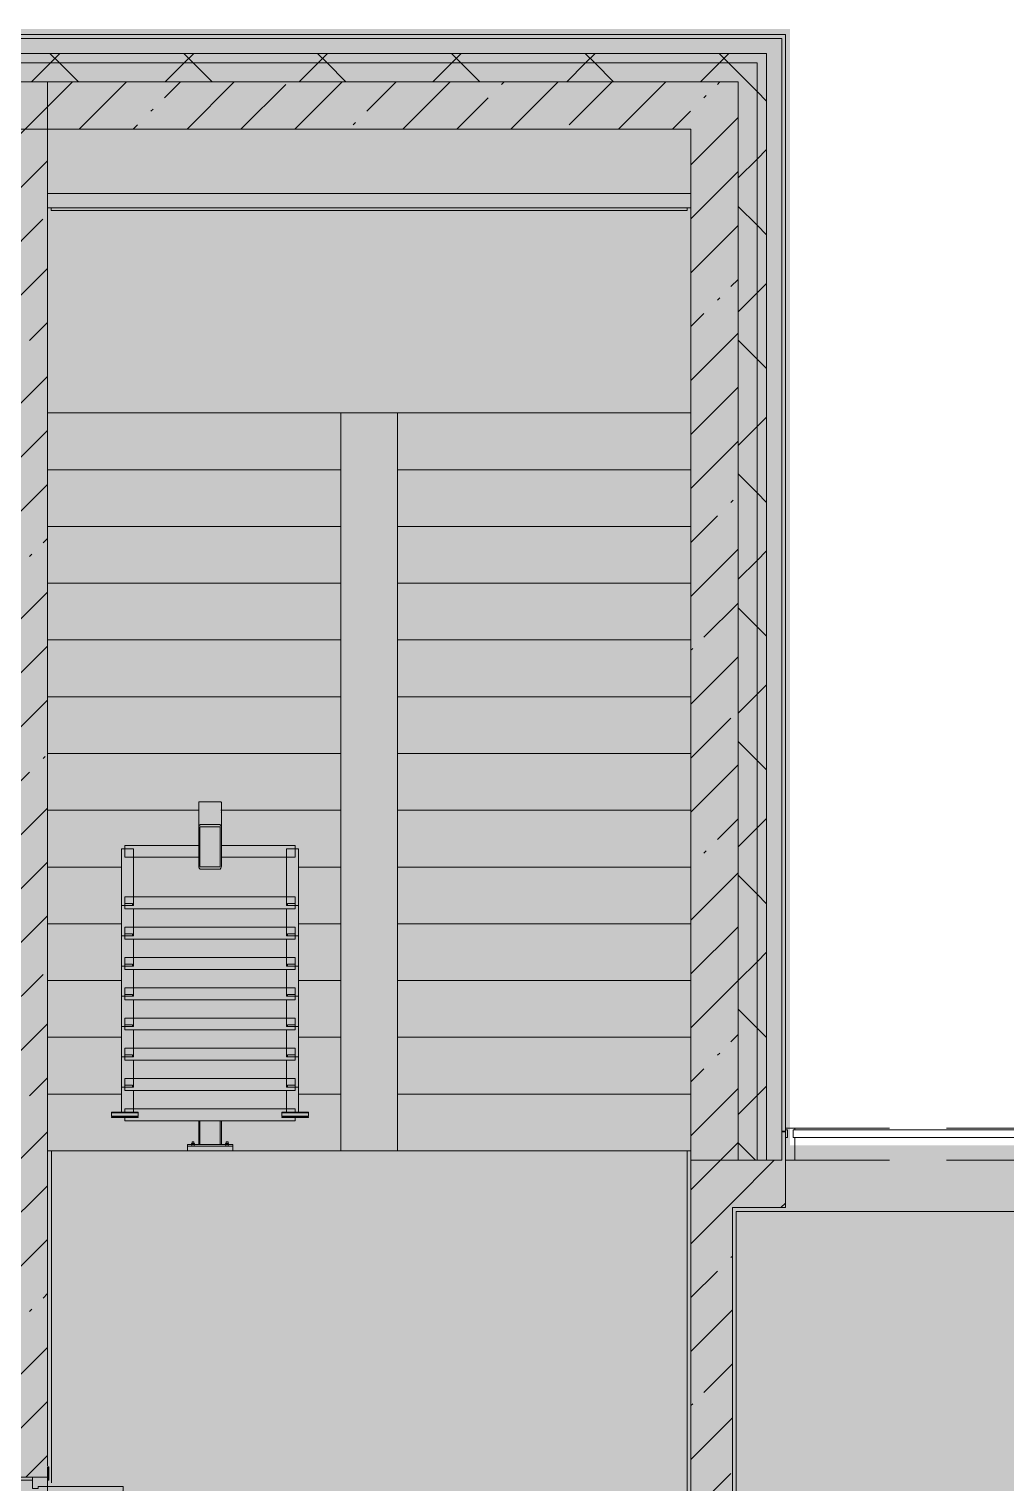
# Model space of a CAD drawing. Header units: millimetres. Extents: x -8624 to 200664, y -8553 to 29000.
# Drawn here: x 89313 to 94475, y 19695 to 27379 of the extents above; entities that cross this region are included whole.
import ezdxf

# ---------------------------------------------------------------- set-up
doc = ezdxf.new("R2010")
doc.units = ezdxf.units.MM
doc.linetypes.add('200_ШТРИХ__ш1_п0_6_', pattern=[800, 500, -300])
doc.layers.add('A-DETL-GENF-1', color=7, linetype='Continuous', lineweight=9, true_color=0xc0c0c0, transparency=0.4)
for name, color, linetype, lineweight in [('A-DETL-MBND-1', 7, '200_ШТРИХ__ш1_п0_6_', 9), ('A-GLAZ', 7, 'Continuous', 5), ('A-GLAZ-CWMG', 7, 'Continuous', 5), ('A-WALL', 7, 'Continuous', 5), ('I-WALL', 7, 'Continuous', 5)]:
    doc.layers.add(name, color=color, linetype=linetype, lineweight=lineweight)
for name, color, linetype, lineweight, true_color in [('A-DOOR-1', 7, 'Continuous', 5, 0xb7b7b7), ('A-DOOR-2', 7, 'Continuous', 5, 0xe2e2e2), ('A-DOOR-FRAM-1', 7, 'Continuous', 5, 0xe2e2e2), ('A-DOOR-FRAM-2', 7, 'Continuous', 5, 0xb7b7b7), ('A-FLOR-1', 7, 'Continuous', 5, 0xb7b7b7), ('A-GENM-1', 7, 'Continuous', 5, 0x737373), ('A-GLAZ-CWMG-1', 7, 'Continuous', 5, 0x737373), ('A-WALL-2', 7, 'Continuous', 5, 0x737373), ('A-WALL-3', 7, 'Continuous', 9, 0x737373), ('I-WALL-2', 7, 'Continuous', 5, 0x737373), ('S-STRS-1', 7, 'Continuous', 5, 0x737373)]:
    doc.layers.add(name, color=color, linetype=linetype, lineweight=lineweight, true_color=true_color)
pattern_1 = [(45, (0, 0), (-353.5534, 353.5534), []), (135, (0, 0), (-353.5534, -353.5534), [])]
pattern_2 = [(45, (0, 0), (-285.1231, 285.1231), []), (45, (285.12, 0), (-285.1231, 285.1231), [504.031, -100.806, 16.764, -84.042])]

# ---------------------------------------------------------------- blocks, each defined once
blk = doc.blocks.new('110_Дверь_СКБ_2Ст - Д-1_л_Лестничная клетка EIS60 2-32359692-3_1_3_птичка копия 1')
at = {"layer": 'A-DOOR-2'}
for points in [[(662.5, 1025), (612.5, 1025), (612.5, 125), (662.5, 125)], [(-587.5, 525), (-637.5, 525), (-637.5, 125), (-587.5, 125), (-587.5, 505.5)], [(712.5, -125), (712.5, 45), (697.5, 45), (697.5, -125)]]:
    blk.add_hatch(color=256, dxfattribs=at).paths.add_polyline_path(points)
h = blk.add_hatch(color=256, dxfattribs=at)
h.paths.add_polyline_path([(712.5, 125), (662.5, 125), (662.5, 75), (652.5, 75), (652.5, 45), (712.5, 45)])
h.paths.add_polyline_path([(-627.5, 45), (-627.5, 75), (-637.5, 75), (-637.5, 125), (-687.5, 125), (-687.5, 45)])
at = {"layer": 'A-DOOR-FRAM-1'}
for points in [[(-672.5, 125), (-672.5, 133), (-742.5, 133), (-742.5, 125)], [(767.5, 125), (767.5, 133), (697.5, 133), (697.5, 125)], [(-672.5, -125), (-672.5, 45), (-687.5, 45), (-687.5, -125)], [(-672.5, -133), (-672.5, -125), (-742.5, -125), (-742.5, -133)], [(767.5, -133), (767.5, -125), (697.5, -125), (697.5, -133)]]:
    blk.add_hatch(color=256, dxfattribs=at).paths.add_polyline_path(points)
at = {"layer": 'A-DOOR-1'}
for p, q in [((662.5, 1025), (612.5, 1025)), ((612.5, 1025), (612.5, 125)), ((662.5, 125), (662.5, 1025)), ((-637.5, 525), (-637.5, 125)), ((-587.5, 525), (-637.5, 525)), ((-587.5, 125), (-587.5, 525)), ((-637.5, 125), (-587.5, 125)), ((612.5, 125), (662.5, 125))]:
    blk.add_line(p, q, dxfattribs=at)
for centre, radius, start, end in [((662.5, 125), 900, 90, 180), ((-637.5, 125), 400, 360, 90)]:
    blk.add_arc(centre, radius, start, end, dxfattribs=at)
at = {"layer": 'A-DOOR-FRAM-2'}
for p, q in [((-672.5, 133), (-742.5, 133)), ((-742.5, 133), (-742.5, 125)), ((-742.5, 125), (-672.5, 125)), ((-637.5, 125), (-687.5, 125)), ((-687.5, 125), (-687.5, 45)), ((-672.5, 125), (-672.5, 133)), ((-637.5, 75), (-637.5, 125)), ((662.5, 125), (662.5, 75)), ((712.5, 125), (662.5, 125)), ((767.5, 133), (697.5, 133)), ((697.5, 133), (697.5, 125)), ((697.5, 125), (767.5, 125)), ((712.5, 45), (712.5, 125)), ((767.5, 125), (767.5, 133)), ((-687.5, 45), (-627.5, 45)), ((-672.5, 45), (-687.5, 45)), ((-687.5, 45), (-687.5, -125)), ((-672.5, -125), (-672.5, 45)), ((-627.5, 75), (-637.5, 75)), ((-627.5, 45), (-627.5, 75)), ((662.5, 75), (652.5, 75)), ((652.5, 75), (652.5, 45)), ((652.5, 45), (712.5, 45)), ((712.5, 45), (697.5, 45)), ((697.5, 45), (697.5, -125)), ((712.5, -125), (712.5, 45)), ((-672.5, -125), (-742.5, -125)), ((-742.5, -125), (-742.5, -133)), ((-742.5, -133), (-672.5, -133)), ((-687.5, -125), (-672.5, -125)), ((-672.5, -133), (-672.5, -125)), ((697.5, -125), (712.5, -125)), ((767.5, -125), (697.5, -125)), ((697.5, -125), (697.5, -133)), ((697.5, -133), (767.5, -133)), ((767.5, -133), (767.5, -125))]:
    blk.add_line(p, q, dxfattribs=at)
blk = doc.blocks.new('PNS_Панель прямоугольная - Нр_Стекло - 40мм-22855911-3_1_3_птичка копия 1')
at = {"layer": 'A-GLAZ'}
h = blk.add_hatch(dxfattribs=at)
h.set_pattern_fill('FP_91', color=256, style=0, pattern_type=2)
h.set_pattern_definition([(45, (-94620, -21060), (-1414.214, 1414.214), [1000, -3000]), (45, (-95620, -21560), (-1414.214, 1414.214), [3000, -1000]), (45, (-93620, -22060), (-1414.214, 1414.214), [1000, -3000])])
h.paths.add_polyline_path([(760, -40), (770, -40), (770, 0), (-770, 0), (-770, -40), (83.9, -40)])
for p, q in [((-770, 0), (770, 0)), ((760, 0), (-770, 0)), ((-760, -40), (760, -40))]:
    blk.add_line(p, q, dxfattribs=at)
blk = doc.blocks.new('Прямоугольный импост - Импост структурный с накладкой - 170мм-22855901-3_1_3_птичка копия 1')
at = {"layer": 'A-DETL-MBND-1'}
for p, q in [((93360, 21560), (93360, 21570)), ((93360, 21570), (94880, 21570)), ((93360, 21400), (94880, 21400))]:
    blk.add_line(p, q, dxfattribs=at)
blk = doc.blocks.new('Анкер клиновой - Анкер клиновой МКТ В 10-10-16_85-22193208-3_1_3_птичка копия 1')
at = {"layer": 'A-DETL-MBND-1'}
for p, q in [((122191.4, 13788), (122191.4, 13784)), ((122207.4, 13788), (122191.4, 13788)), ((122191.4, 13788), (122207.4, 13788)), ((122194.4, 13798), (122194.4, 13784)), ((122204.4, 13798), (122194.4, 13798)), ((122194.4, 13798), (122204.4, 13798)), ((122204.4, 13784), (122204.4, 13798)), ((122207.4, 13784), (122207.4, 13788))]:
    blk.add_line(p, q, dxfattribs=at)
blk = doc.blocks.new('ОМ_Полоса_Трапеция прямоугольная_Прокат_ГОСТ 103-2006 - ОМ_Полоса_Трапеция прямоугольная_Прокат_ГОСТ 103-2006-21111644-3_1_3_птичка копия 1')
at = {"layer": 'A-GENM-1'}
for p, q in [((122699.4, 15046.5), (122699.4, 15056.5)), ((122699.4, 15056.5), (122739.4, 15056.5)), ((122739.4, 15046.5), (122699.4, 15046.5)), ((122739.4, 15056.5), (122739.4, 15046.5))]:
    blk.add_line(p, q, dxfattribs=at)
blk = doc.blocks.new('ОМ_Полоса_Трапеция прямоугольная_Прокат_ГОСТ 103-2006 - ОМ_Полоса_Трапеция прямоугольная_Прокат_ГОСТ 103-2006-V63-3_1_3_птичка копия 1')
at = {"layer": 'A-GENM-1'}
for p, q in [((122699.4, 14416.5), (122699.4, 14406.5)), ((122739.4, 14416.5), (122699.4, 14416.5)), ((122699.4, 14406.5), (122739.4, 14406.5)), ((122739.4, 14406.5), (122739.4, 14416.5))]:
    blk.add_line(p, q, dxfattribs=at)
blk = doc.blocks.new('ОМ_Полоса_Трапеция прямоугольная_Прокат_ГОСТ 103-2006 - ОМ_Полоса_Трапеция прямоугольная_Прокат_ГОСТ 103-2006-V64-3_1_3_птичка копия 1')
at = {"layer": 'A-GENM-1'}
for p, q in [((122699.4, 14256.5), (122699.4, 14246.5)), ((122739.4, 14256.5), (122699.4, 14256.5)), ((122699.4, 14246.5), (122739.4, 14246.5)), ((122739.4, 14246.5), (122739.4, 14256.5))]:
    blk.add_line(p, q, dxfattribs=at)
blk = doc.blocks.new('ОМ_Полоса_Трапеция прямоугольная_Прокат_ГОСТ 103-2006 - ОМ_Полоса_Трапеция прямоугольная_Прокат_ГОСТ 103-2006-V65-3_1_3_птичка копия 1')
at = {"layer": 'A-GENM-1'}
for p, q in [((122699.4, 14096.5), (122699.4, 14086.5)), ((122739.4, 14096.5), (122699.4, 14096.5)), ((122699.4, 14086.5), (122739.4, 14086.5)), ((122739.4, 14086.5), (122739.4, 14096.5))]:
    blk.add_line(p, q, dxfattribs=at)
blk = doc.blocks.new('ОМ_Полоса_Прокат_ГОСТ 103-2006 - ОМ_Полоса_Прокат_ГОСТ 103-2006-22193251-3_1_3_птичка копия 1')
at = {"layer": 'A-GENM-1'}
for p, q in [((122809.4, 13929.5), (122669.4, 13929.5)), ((122669.4, 13929.5), (122669.4, 13926.5)), ((122669.4, 13926.5), (122809.4, 13926.5)), ((122809.4, 13926.5), (122809.4, 13929.5))]:
    blk.add_line(p, q, dxfattribs=at)
blk = doc.blocks.new('ОМ_Полоса_Прокат_ГОСТ 103-2006 - ОМ_Полоса_Прокат_ГОСТ 103-2006-22193252-3_1_3_птичка копия 1')
at = {"layer": 'A-GENM-1'}
for p, q in [((122669.4, 13954.2), (122669.4, 13950.8)), ((122809.4, 13954.2), (122669.4, 13954.2)), ((122669.4, 13950.8), (122809.4, 13950.8)), ((122669.4, 13933.9), (122669.4, 13950.8)), ((122809.4, 13933.9), (122669.4, 13933.9)), ((122809.4, 13950.8), (122809.4, 13954.2)), ((122809.4, 13950.8), (122809.4, 13933.9))]:
    blk.add_line(p, q, dxfattribs=at)
blk = doc.blocks.new('ОМ_Полоса_Трапеция прямоугольная_Прокат_ГОСТ 103-2006 - ОМ_Полоса_Трапеция прямоугольная_Прокат_ГОСТ 103-2006-21111686-3_1_3_птичка копия 1')
at = {"layer": 'A-GENM-1'}
for p, q in [((121839.4, 15056.5), (121879.4, 15056.5)), ((121839.4, 15046.5), (121839.4, 15056.5)), ((121879.4, 15046.5), (121839.4, 15046.5)), ((121879.4, 15056.5), (121879.4, 15046.5))]:
    blk.add_line(p, q, dxfattribs=at)
blk = doc.blocks.new('ОМ_Полоса_Трапеция прямоугольная_Прокат_ГОСТ 103-2006 - ОМ_Полоса_Трапеция прямоугольная_Прокат_ГОСТ 103-2006-V66-3_1_3_птичка копия 1')
at = {"layer": 'A-GENM-1'}
for p, q in [((121879.4, 14416.5), (121839.4, 14416.5)), ((121839.4, 14416.5), (121839.4, 14406.5)), ((121839.4, 14406.5), (121879.4, 14406.5)), ((121879.4, 14406.5), (121879.4, 14416.5))]:
    blk.add_line(p, q, dxfattribs=at)
blk = doc.blocks.new('ОМ_Полоса_Трапеция прямоугольная_Прокат_ГОСТ 103-2006 - ОМ_Полоса_Трапеция прямоугольная_Прокат_ГОСТ 103-2006-V67-3_1_3_птичка копия 1')
at = {"layer": 'A-GENM-1'}
for p, q in [((121879.4, 14256.5), (121839.4, 14256.5)), ((121839.4, 14256.5), (121839.4, 14246.5)), ((121839.4, 14246.5), (121879.4, 14246.5)), ((121879.4, 14246.5), (121879.4, 14256.5))]:
    blk.add_line(p, q, dxfattribs=at)
blk = doc.blocks.new('ОМ_Полоса_Трапеция прямоугольная_Прокат_ГОСТ 103-2006 - ОМ_Полоса_Трапеция прямоугольная_Прокат_ГОСТ 103-2006-V68-3_1_3_птичка копия 1')
at = {"layer": 'A-GENM-1'}
for p, q in [((121879.4, 14096.5), (121839.4, 14096.5)), ((121839.4, 14096.5), (121839.4, 14086.5)), ((121839.4, 14086.5), (121879.4, 14086.5)), ((121879.4, 14086.5), (121879.4, 14096.5))]:
    blk.add_line(p, q, dxfattribs=at)
blk = doc.blocks.new('ОМ_Полоса_Прокат_ГОСТ 103-2006 - ОМ_Полоса_Прокат_ГОСТ 103-2006-22193295-3_1_3_птичка копия 1')
at = {"layer": 'A-GENM-1'}
for p, q in [((121909.4, 13929.5), (121769.4, 13929.5)), ((121769.4, 13929.5), (121769.4, 13926.5)), ((121769.4, 13926.5), (121909.4, 13926.5)), ((121909.4, 13926.5), (121909.4, 13929.5))]:
    blk.add_line(p, q, dxfattribs=at)
blk = doc.blocks.new('ОМ_Полоса_Прокат_ГОСТ 103-2006 - ОМ_Полоса_Прокат_ГОСТ 103-2006-22193296-3_1_3_птичка копия 1')
at = {"layer": 'A-GENM-1'}
for p, q in [((121909.4, 13954.2), (121769.4, 13954.2)), ((121769.4, 13954.2), (121769.4, 13950.8)), ((121769.4, 13950.8), (121909.4, 13950.8)), ((121769.4, 13933.9), (121769.4, 13950.8)), ((121909.4, 13933.9), (121769.4, 13933.9)), ((121909.4, 13950.8), (121909.4, 13954.2)), ((121909.4, 13950.8), (121909.4, 13933.9))]:
    blk.add_line(p, q, dxfattribs=at)
blk = doc.blocks.new('ОМ_Нижняя опорная пятка1 - ОМ_Нижняя опорная пятка-21111576-3_1_3_птичка копия 1')
at = {"layer": 'A-DETL-MBND-1'}
for p, q in [((-96, -10), (-96, 0)), ((-84, -10), (-84, 0)), ((84, -10), (84, 0)), ((96, -10), (96, 0))]:
    blk.add_line(p, q, dxfattribs=at)
blk = doc.blocks.new('ОМ_Труба_ГОСТ 8639-82 - ОМ_Труба_ГОСТ 8639-82-21111694-3_1_3_птичка копия 1')
at = {"layer": 'A-GENM-1'}
for p, q in [((122229.4, 15590.5), (122229.4, 15456.5)), ((122238.4, 15595.1), (122340.4, 15595.1)), ((122349.4, 15456.5), (122349.4, 15590.5)), ((122229.4, 15256.4), (122229.4, 15456.5)), ((122235.4, 15456.5), (122235.4, 15256.4)), ((122238.4, 15474.2), (122340.4, 15474.2)), ((122340.4, 15462.4), (122238.4, 15462.4)), ((122343.4, 15256.4), (122343.4, 15456.5)), ((122349.4, 15456.5), (122349.4, 15256.4)), ((122238.4, 15250.5), (122340.4, 15250.5)), ((122340.4, 15238.8), (122238.4, 15238.8))]:
    blk.add_line(p, q, dxfattribs=at)
at = {"layer": 'A-GENM-1', "flags": 128}
for points in [[(122229.4, 15456.5), (122229.6, 15460), (122230.1, 15463.3), (122231, 15466.3), (122232.1, 15469), (122233.4, 15471.2), (122235, 15472.8), (122236.7, 15473.8), (122238.4, 15474.2)], [(122238.4, 15462.4), (122237.9, 15462.3), (122237.3, 15461.9), (122236.8, 15461.4), (122236.3, 15460.7), (122235.9, 15459.8), (122235.7, 15458.8), (122235.5, 15457.7), (122235.4, 15456.5)], [(122340.4, 15474.2), (122342.2, 15473.8), (122343.9, 15472.8), (122345.4, 15471.2), (122346.8, 15469), (122347.9, 15466.3), (122348.8, 15463.3), (122349.3, 15460), (122349.4, 15456.5)], [(122343.4, 15456.5), (122343.4, 15457.7), (122343.2, 15458.8), (122342.9, 15459.8), (122342.6, 15460.7), (122342.1, 15461.4), (122341.6, 15461.9), (122341, 15462.3), (122340.4, 15462.4)], [(122238.4, 15238.8), (122236.7, 15239.1), (122235, 15240.1), (122233.4, 15241.8), (122232.1, 15243.9), (122231, 15246.6), (122230.1, 15249.7), (122229.6, 15253), (122229.4, 15256.4)], [(122235.4, 15256.4), (122235.5, 15255.3), (122235.7, 15254.2), (122235.9, 15253.2), (122236.3, 15252.3), (122236.8, 15251.5), (122237.3, 15251), (122237.9, 15250.7), (122238.4, 15250.5)], [(122349.4, 15256.4), (122349.3, 15253), (122348.8, 15249.7), (122347.9, 15246.6), (122346.8, 15243.9), (122345.4, 15241.8), (122343.9, 15240.1), (122342.2, 15239.1), (122340.4, 15238.8)], [(122340.4, 15250.5), (122341, 15250.7), (122341.6, 15251), (122342.1, 15251.5), (122342.6, 15252.3), (122342.9, 15253.2), (122343.2, 15254.2), (122343.4, 15255.3), (122343.4, 15256.4)]]:
    blk.add_lwpolyline(points, dxfattribs=at)
at = {"layer": 'A-GENM-1'}
for centre, major_axis, start_param, end_param in [((122238.4, 15590.5), (9, 0), 1.570796, 3.141593), ((122238.4, 15538.5), (9, 0), 3.141593, 3.665191), ((122340.4, 15590.5), (9, 0), 0, 1.570796), ((122340.4, 15538.5), (-9, 0), 2.617994, 3.141593)]:
    blk.add_ellipse(centre, major_axis=major_axis, ratio=0.509802, start_param=start_param, end_param=end_param, dxfattribs=at)
blk = doc.blocks.new('ОМ_Уголок_ГОСТ 8509-93 - ОМ_Уголок_ГОСТ 8509-93-22194532-3_1_3_птичка копия 1')
at = {"layer": 'A-GENM-1'}
for p, q in [((0, 45.2), (0, -17.8)), ((390, 45.2), (0, 45.2)), ((900, 45.2), (510, 45.2)), ((900, -17.8), (900, 45.2)), ((0, -17.8), (390, -17.8)), ((510, -17.8), (900, -17.8))]:
    blk.add_line(p, q, dxfattribs=at)
blk = doc.blocks.new('ОМ_Уголок_ГОСТ 8509-93 - ОМ_Уголок_ГОСТ 8509-93-V69-3_1_3_птичка копия 1')
at = {"layer": 'A-GENM-1'}
for p, q in [((0, 45.2), (0, -17.8)), ((900, 45.2), (0, 45.2)), ((900, -17.8), (900, 45.2)), ((0, -17.8), (900, -17.8))]:
    blk.add_line(p, q, dxfattribs=at)
blk = doc.blocks.new('ОМ_Уголок_ГОСТ 8509-93 - ОМ_Уголок_ГОСТ 8509-93-22194533-3_1_3_птичка копия 1')
at = {"layer": 'A-GENM-1'}
for p, q in [((0, 45.2), (0, -17.8)), ((300, 45.2), (0, 45.2)), ((300, -17.8), (300, 45.2)), ((0, -17.8), (300, -17.8))]:
    blk.add_line(p, q, dxfattribs=at)
blk = doc.blocks.new('ОМ_Уголок_ГОСТ 8509-93 - ОМ_Уголок_ГОСТ 8509-93-V70-3_1_3_птичка копия 1')
at = {"layer": 'A-GENM-1'}
for p, q in [((0, 45.2), (0, -17.8)), ((142.2, 45.2), (0, 45.2)), ((0, -17.8), (160, -17.8))]:
    blk.add_line(p, q, dxfattribs=at)
blk = doc.blocks.new('ОМ_Уголок_ГОСТ 8509-93 - ОМ_Уголок_ГОСТ 8509-93-V71-3_1_3_птичка копия 1')
at = {"layer": 'A-GENM-1'}
for p, q in [((300, 45.2), (157.8, 45.2)), ((300, -17.8), (300, 45.2)), ((140, -17.8), (300, -17.8))]:
    blk.add_line(p, q, dxfattribs=at)
blk = doc.blocks.new('ОМ_Уголок_ГОСТ 8509-93 - ОМ_Уголок_ГОСТ 8509-93-V72-3_1_3_птичка копия 1')
at = {"layer": 'A-GENM-1'}
for p, q in [((0, 45.2), (0, 27.8)), ((900, 45.2), (0, 45.2)), ((0, 7.4), (0, -17.8)), ((900, 27.8), (900, 45.2)), ((900, -17.8), (900, 7.4)), ((0, -17.8), (900, -17.8))]:
    blk.add_line(p, q, dxfattribs=at)
blk = doc.blocks.new('ОМ_Уголок_ГОСТ 8509-93 - ОМ_Уголок_ГОСТ 8509-93-V73-3_1_3_птичка копия 1')
at = {"layer": 'A-GENM-1'}
for p, q in [((0, 45.2), (0, -17.8)), ((7.4, 45.2), (0, 45.2)), ((142.2, 45.2), (27.8, 45.2)), ((0, -17.8), (7.4, -17.8)), ((27.8, -17.8), (160, -17.8))]:
    blk.add_line(p, q, dxfattribs=at)
blk = doc.blocks.new('ОМ_Уголок_ГОСТ 8509-93 - ОМ_Уголок_ГОСТ 8509-93-V74-3_1_3_птичка копия 1')
at = {"layer": 'A-GENM-1'}
for p, q in [((272.2, 45.2), (157.8, 45.2)), ((300, 45.2), (292.6, 45.2)), ((300, -17.8), (300, 45.2)), ((140, -17.8), (272.2, -17.8)), ((292.6, -17.8), (300, -17.8))]:
    blk.add_line(p, q, dxfattribs=at)
blk = doc.blocks.new('ОМ_Труба_ГОСТ 8639-82 - ОМ_Труба_ГОСТ 8639-82-21111710-3_1_3_птичка копия 1')
at = {"layer": 'A-DETL-MBND-1'}
for p, q in [((122229.4, 13908.7), (122229.4, 13784)), ((122235.4, 13908.7), (122235.4, 13784)), ((122343.4, 13908.7), (122343.4, 13784)), ((122349.4, 13784), (122349.4, 13908.7))]:
    blk.add_line(p, q, dxfattribs=at)
blk = doc.blocks.new('ОМ_Уголок_ГОСТ 8510-86 - ОМ_Уголок_ГОСТ 8510-86-21111720-3_1_3_птичка копия 1')
at = {"layer": 'A-DETL-MBND-1'}
for p, q in [((0, 34), (0, 0)), ((0, 10), (240, 10)), ((0, 0), (240, 0)), ((240, 0), (240, 34))]:
    blk.add_line(p, q, dxfattribs=at)
blk = doc.blocks.new('Прямоугольный импост - Импост структурный с накладкой - 170мм-22854979-3_1_3_птичка копия 1')
at = {"layer": 'A-GLAZ-CWMG'}
for p, q in [((-50, 81), (-50, 40)), ((-50, 40), (-40, 40)), ((-40, 0), (-50, 0)), ((-50, 0), (-50, -10)), ((-40, 40), (-40, 0)), ((-50, -10), (-23, -10))]:
    blk.add_line(p, q, dxfattribs=at)
at = {"layer": 'A-GLAZ-CWMG-1'}
for p, q in [((0, 160), (-50, 160)), ((-50, 160), (-50, 81)), ((0, 67.7), (0, 160)), ((-10, 0), (-10, 40)), ((-10, 40), (0, 40)), ((0, 0), (-10, 0)), ((0, 40), (0, 65.5)), ((0, -10), (0, 0)), ((-23, -10), (0, -10))]:
    blk.add_line(p, q, dxfattribs=at)
blk = doc.blocks.new('Зашивка приборов отопления39 - Зашивка приборов отопления-33325432-3_1_3_птичка копия 1')
at = {"layer": 'A-WALL-2'}
for p, q in [((120704.7, 17931.2), (124104.7, 17931.2)), ((124104.7, 17931.2), (120704.7, 17931.2)), ((120704.7, 17856.2), (124104.7, 17856.2))]:
    blk.add_line(p, q, dxfattribs=at)

msp = doc.modelspace()

# ---------------------------------------------------------------- hatches: boundary and pattern name
at = {"layer": 'A-DETL-GENF-1'}
msp.add_hatch(color=256, dxfattribs=at).paths.add_polyline_path([(120684.4, -258), (125233, -258), (125233, 21479), (93333, 21479), (93333, 27379), (84570, 27379), (84570, 10208.3), (89210, 10208.3), (89210, -258), (119801.7, -258)])
at = {"layer": 'A-WALL'}
h = msp.add_hatch(dxfattribs=at)
h.set_pattern_fill('FP_27', color=256, style=0, pattern_type=2)
h.set_pattern_definition(pattern_1)
h.paths.add_polyline_path([(93160, 27200), (93210, 27200), (93210, 27250), (84570, 27250), (84570, 27200), (92438.6, 27200)])
h = msp.add_hatch(dxfattribs=at)
h.set_pattern_fill('FP_27', color=256, style=0, pattern_type=2)
h.set_pattern_definition(pattern_1)
h.paths.add_polyline_path([(92438.6, 27100), (93160, 27100), (93160, 27200), (84570, 27200), (84570, 27100), (88907.9, 27100)])
h = msp.add_hatch(dxfattribs=at)
h.set_pattern_fill('FP_27', color=256, style=0, pattern_type=2)
h.set_pattern_definition(pattern_1)
h.paths.add_polyline_path([(93210, 21400), (93210, 27200), (93160, 27200), (93160, 21400)])
h = msp.add_hatch(dxfattribs=at)
h.set_pattern_fill('FP_27', color=256, style=0, pattern_type=2)
h.set_pattern_definition(pattern_1)
h.paths.add_polyline_path([(93060, 21400), (93160, 21400), (93160, 27100), (93060, 27100), (93060, 21479)])
h = msp.add_hatch(dxfattribs=at)
h.set_pattern_fill('FP_27', color=256, style=0, pattern_type=2)
h.set_pattern_definition(pattern_1)
h.paths.add_polyline_path([(125080, 21400), (125230, 21400), (125230, 21479), (120150.2, 21479), (120150.2, 21400), (124830, 21400)])
h.paths.add_polyline_path([(93310, 21400), (93310, 21550), (93290, 21550), (93290, 21400), (93304.1, 21400)])
h.paths.add_polyline_path([(104650.2, 21400), (104650.2, 21479), (103450, 21479), (103450, 21400)])
h.paths.add_polyline_path([(106050, 21400), (106850.4, 21400), (106850.4, 21479), (105550.2, 21479), (105550.2, 21400)])
h.paths.add_polyline_path([(107750.4, 21400), (109050.4, 21400), (109050.4, 21479), (107750.4, 21479)])
h.paths.add_polyline_path([(119250.2, 21400), (119250.2, 21479), (117900.4, 21479), (117900.4, 21400), (118919, 21400)])
h.paths.add_polyline_path([(109950.4, 21400), (111250, 21400), (111250, 21479), (109950.4, 21479)])
h.paths.add_polyline_path([(117000.4, 21400), (117000.4, 21479), (116130.4, 21479), (116130.4, 21400), (116271, 21400)])
h.paths.add_polyline_path([(113550, 21400), (114700.4, 21400), (114700.4, 21479), (113550, 21479)])
h.paths.add_polyline_path([(100580, 21400), (101150, 21400), (101150, 21479), (96610, 21479), (96610, 21400), (100382.7, 21400)])
at = {"layer": 'I-WALL'}
h = msp.add_hatch(dxfattribs=at)
h.set_pattern_fill('FP_23', color=256, style=0, pattern_type=2)
h.set_pattern_definition(pattern_2)
h.paths.add_polyline_path([(92810, 26850), (92810, 27100), (89135, 27100), (89135, 26850), (92438.6, 26850)])
h = msp.add_hatch(dxfattribs=at)
h.set_pattern_fill('FP_23', color=256, style=0, pattern_type=2)
h.set_pattern_definition(pattern_2)
h.paths.add_polyline_path([(89410, 17270), (89410, 18325), (89160, 18325), (89160, 17270)])
h.paths.add_polyline_path([(89360, 19725), (89410, 19725), (89410, 27100), (89160, 27100), (89160, 19725), (89330, 19725)])
h = msp.add_hatch(dxfattribs=at)
h.set_pattern_fill('FP_23', color=256, style=0, pattern_type=2)
h.set_pattern_definition(pattern_2)
h.paths.add_polyline_path([(92810, 21400), (93060, 21400), (93060, 27100), (92810, 27100), (92810, 21479)])
h = msp.add_hatch(dxfattribs=at)
h.set_pattern_fill('FP_23', color=256, style=0, pattern_type=2)
h.set_pattern_definition(pattern_2)
h.paths.add_polyline_path([(93030, 17270), (93030, 21400), (92810, 21400), (92810, 17270)])
h = msp.add_hatch(dxfattribs=at)
h.set_pattern_fill('FP_23', color=256, style=0, pattern_type=2)
h.set_pattern_definition(pattern_2)
h.paths.add_polyline_path([(99500, 21150), (100580, 21150), (100580, 21400), (96610, 21400), (96610, 21150)])
h.paths.add_polyline_path([(93030, 21150), (93310, 21150), (93310, 21400), (93030, 21400)])

# ---------------------------------------------------------------- linework, layer by layer
at = {"layer": 'A-FLOR-1'}
for p, q in [((89430, 26435), (89430, 26420)), ((92790, 26420), (92790, 26435)), ((89430, 26420), (92790, 26420)), ((92810, 21450), (89410, 21450)), ((89431, 21450), (89431, 19694.6)), ((92790, 17870), (92790, 21450)), ((93050, 21130), (93050, 13628)), ((94880, 21130), (93050, 21130))]:
    msp.add_line(p, q, dxfattribs=at)
at = {"layer": 'A-WALL-2'}
for p, q in [((93310, 27350), (80350, 27350)), ((93310, 21494.5), (93310, 27350)), ((80650, 27100), (92810, 27100)), ((93310, 21400), (93310, 21492.3))]:
    msp.add_line(p, q, dxfattribs=at)
at = {"layer": 'A-WALL-3'}
for p, q in [((93290, 27330), (80350, 27330)), ((93290, 21400), (93290, 27330)), ((93210, 27250), (80350, 27250)), ((93210, 21400), (93210, 27250)), ((93160, 27200), (80350, 27200)), ((93160, 21400), (93160, 27200)), ((93060, 21400), (93060, 27100)), ((93310, 21553), (93290, 21553)), ((93310, 21550), (93290, 21550)), ((93060, 21400), (93290, 21400))]:
    msp.add_line(p, q, dxfattribs=at)
at = {"layer": 'I-WALL-2'}
for p, q in [((92810, 27100), (89135, 27100)), ((89410, 19784.3), (89410, 27100)), ((93060, 27100), (92810, 27100)), ((89135, 26850), (92810, 26850)), ((92810, 26850), (92810, 17850)), ((93060, 21400), (92810, 21400)), ((93310, 21150), (93310, 21400)), ((93030, 21150), (93310, 21150)), ((93030, 13628), (93030, 21150))]:
    msp.add_line(p, q, dxfattribs=at)
at = {"layer": 'S-STRS-1'}
for p, q in [((89410, 25350), (90960, 25350)), ((89410, 25350), (90960, 25350)), ((90960, 25350), (91260, 25350)), ((90960, 25050), (90960, 25350)), ((92810, 25350), (91260, 25350)), ((91260, 25350), (91260, 25050)), ((92810, 25350), (91260, 25350)), ((89410, 25050), (90960, 25050)), ((89410, 25050), (90960, 25050)), ((90960, 24750), (90960, 25050)), ((91260, 25050), (91260, 24750)), ((92810, 25050), (91260, 25050)), ((92810, 25050), (91260, 25050)), ((89410, 24750), (90960, 24750)), ((89410, 24750), (90960, 24750)), ((90960, 24450), (90960, 24750)), ((91260, 24750), (91260, 24450)), ((92810, 24750), (91260, 24750)), ((92810, 24750), (91260, 24750)), ((89410, 24450), (90960, 24450)), ((89410, 24450), (90960, 24450)), ((90960, 24150), (90960, 24450)), ((91260, 24450), (91260, 24150)), ((92810, 24450), (91260, 24450)), ((92810, 24450), (91260, 24450)), ((89410, 24150), (90960, 24150)), ((89410, 24150), (90960, 24150)), ((90960, 23850), (90960, 24150)), ((91260, 24150), (91260, 23850)), ((92810, 24150), (91260, 24150)), ((92810, 24150), (91260, 24150)), ((89410, 23850), (90960, 23850)), ((89410, 23850), (90960, 23850)), ((90960, 23550), (90960, 23850)), ((91260, 23850), (91260, 23550)), ((92810, 23850), (91260, 23850)), ((92810, 23850), (91260, 23850)), ((89410, 23550), (90960, 23550)), ((89410, 23550), (90960, 23550)), ((90960, 23250), (90960, 23550)), ((91260, 23550), (91260, 23250)), ((92810, 23550), (91260, 23550)), ((92810, 23550), (91260, 23550)), ((89410, 23250), (90212.3, 23250)), ((89410, 23250), (90212.3, 23250)), ((90326, 23250), (90960, 23250)), ((90326, 23250), (90960, 23250)), ((90960, 22950), (90960, 23250)), ((91260, 23250), (91260, 22950)), ((92810, 23250), (91260, 23250)), ((92810, 23250), (91260, 23250)), ((89410, 22950), (89801.3, 22950)), ((89410, 22950), (89801.3, 22950)), ((90736.9, 22950), (90960, 22950)), ((90736.9, 22950), (90960, 22950)), ((90960, 22650), (90960, 22950)), ((91260, 22950), (91260, 22650)), ((92810, 22950), (91260, 22950)), ((92810, 22950), (91260, 22950)), ((89410, 22650), (89801.3, 22650)), ((89410, 22650), (89801.3, 22650)), ((90736.9, 22650), (90960, 22650)), ((90736.9, 22650), (90960, 22650)), ((90960, 22350), (90960, 22650)), ((91260, 22650), (91260, 22350)), ((92810, 22650), (91260, 22650)), ((92810, 22650), (91260, 22650)), ((89410, 22350), (89801.3, 22350)), ((89410, 22350), (89801.3, 22350)), ((90736.9, 22350), (90960, 22350)), ((90736.9, 22350), (90960, 22350)), ((90960, 22050), (90960, 22350)), ((91260, 22350), (91260, 22050)), ((92810, 22350), (91260, 22350)), ((92810, 22350), (91260, 22350)), ((89410, 22050), (89801.3, 22050)), ((89410, 22050), (89801.3, 22050)), ((90736.9, 22050), (90960, 22050)), ((90736.9, 22050), (90960, 22050)), ((90960, 21750), (90960, 22050)), ((91260, 22050), (91260, 21750)), ((92810, 22050), (91260, 22050)), ((92810, 22050), (91260, 22050)), ((89410, 21750), (89801.3, 21750)), ((89410, 21750), (89801.3, 21750)), ((90736.9, 21750), (90960, 21750)), ((90736.9, 21750), (90960, 21750)), ((90960, 21450), (90960, 21750)), ((91260, 21750), (91260, 21450)), ((92810, 21750), (91260, 21750)), ((92810, 21750), (91260, 21750)), ((92810, 21450), (91260, 21450))]:
    msp.add_line(p, q, dxfattribs=at)

# ---------------------------------------------------------------- block references
at = {"layer": 'A-DETL-MBND-1'}
for name, p in [('ОМ_Труба_ГОСТ 8639-82 - ОМ_Труба_ГОСТ 8639-82-21111710-3_1_3_птичка копия 1', (-32020.3, 7700)), ('Прямоугольный импост - Импост структурный с накладкой - 170мм-22855901-3_1_3_птичка копия 1', (0, 0)), ('Анкер клиновой - Анкер клиновой МКТ В 10-10-16_85-22193208-3_1_3_птичка копия 1', (-32020.3, 7700)), ('ОМ_Нижняя опорная пятка1 - ОМ_Нижняя опорная пятка-21111576-3_1_3_птичка копия 1', (90269.1, 21484)), ('Анкер клиновой - Анкер клиновой МКТ В 10-10-16_85-22193208-3_1_3_птичка копия 1', (-31840.3, 7700))]:
    msp.add_blockref(name, p, dxfattribs=at)
at = {"layer": 'A-DETL-MBND-1', "extrusion": (0, 0, -1), "rotation": 180}
msp.add_blockref('ОМ_Уголок_ГОСТ 8510-86 - ОМ_Уголок_ГОСТ 8510-86-21111720-3_1_3_птичка копия 1', (-90149.1, 21484), dxfattribs=at)
at = {"layer": 'A-DOOR-1', "rotation": 269.9999999999998}
msp.add_blockref('110_Дверь_СКБ_2Ст - Д-1_л_Лестничная клетка EIS60 2-32359692-3_1_3_птичка копия 1', (89285, 19037.5), dxfattribs=at)
at = {"layer": 'A-GENM-1'}
for name, p in [('ОМ_Труба_ГОСТ 8639-82 - ОМ_Труба_ГОСТ 8639-82-21111694-3_1_3_птичка копия 1', (-32020.3, 7700)), ('ОМ_Полоса_Трапеция прямоугольная_Прокат_ГОСТ 103-2006 - ОМ_Полоса_Трапеция прямоугольная_Прокат_ГОСТ 103-2006-21111686-3_1_3_птичка копия 1', (-32020.3, 7700)), ('ОМ_Полоса_Трапеция прямоугольная_Прокат_ГОСТ 103-2006 - ОМ_Полоса_Трапеция прямоугольная_Прокат_ГОСТ 103-2006-21111644-3_1_3_птичка копия 1', (-32020.3, 7700)), ('ОМ_Полоса_Трапеция прямоугольная_Прокат_ГОСТ 103-2006 - ОМ_Полоса_Трапеция прямоугольная_Прокат_ГОСТ 103-2006-21111686-3_1_3_птичка копия 1', (-32020.3, 7540)), ('ОМ_Полоса_Трапеция прямоугольная_Прокат_ГОСТ 103-2006 - ОМ_Полоса_Трапеция прямоугольная_Прокат_ГОСТ 103-2006-21111644-3_1_3_птичка копия 1', (-32020.3, 7540)), ('ОМ_Полоса_Трапеция прямоугольная_Прокат_ГОСТ 103-2006 - ОМ_Полоса_Трапеция прямоугольная_Прокат_ГОСТ 103-2006-21111686-3_1_3_птичка копия 1', (-32020.3, 7380)), ('ОМ_Полоса_Трапеция прямоугольная_Прокат_ГОСТ 103-2006 - ОМ_Полоса_Трапеция прямоугольная_Прокат_ГОСТ 103-2006-21111644-3_1_3_птичка копия 1', (-32020.3, 7380)), ('ОМ_Полоса_Трапеция прямоугольная_Прокат_ГОСТ 103-2006 - ОМ_Полоса_Трапеция прямоугольная_Прокат_ГОСТ 103-2006-21111686-3_1_3_птичка копия 1', (-32020.3, 7220)), ('ОМ_Полоса_Трапеция прямоугольная_Прокат_ГОСТ 103-2006 - ОМ_Полоса_Трапеция прямоугольная_Прокат_ГОСТ 103-2006-21111644-3_1_3_птичка копия 1', (-32020.3, 7220)), ('ОМ_Полоса_Трапеция прямоугольная_Прокат_ГОСТ 103-2006 - ОМ_Полоса_Трапеция прямоугольная_Прокат_ГОСТ 103-2006-V66-3_1_3_птичка копия 1', (-32020.3, 7700)), ('ОМ_Полоса_Трапеция прямоугольная_Прокат_ГОСТ 103-2006 - ОМ_Полоса_Трапеция прямоугольная_Прокат_ГОСТ 103-2006-V63-3_1_3_птичка копия 1', (-32020.3, 7700)), ('ОМ_Полоса_Трапеция прямоугольная_Прокат_ГОСТ 103-2006 - ОМ_Полоса_Трапеция прямоугольная_Прокат_ГОСТ 103-2006-V67-3_1_3_птичка копия 1', (-32020.3, 7700)), ('ОМ_Полоса_Трапеция прямоугольная_Прокат_ГОСТ 103-2006 - ОМ_Полоса_Трапеция прямоугольная_Прокат_ГОСТ 103-2006-V64-3_1_3_птичка копия 1', (-32020.3, 7700)), ('ОМ_Полоса_Трапеция прямоугольная_Прокат_ГОСТ 103-2006 - ОМ_Полоса_Трапеция прямоугольная_Прокат_ГОСТ 103-2006-V68-3_1_3_птичка копия 1', (-32020.3, 7700)), ('ОМ_Полоса_Трапеция прямоугольная_Прокат_ГОСТ 103-2006 - ОМ_Полоса_Трапеция прямоугольная_Прокат_ГОСТ 103-2006-V65-3_1_3_птичка копия 1', (-32020.3, 7700)), ('ОМ_Полоса_Прокат_ГОСТ 103-2006 - ОМ_Полоса_Прокат_ГОСТ 103-2006-22193296-3_1_3_птичка копия 1', (-32020.3, 7700)), ('ОМ_Полоса_Прокат_ГОСТ 103-2006 - ОМ_Полоса_Прокат_ГОСТ 103-2006-22193295-3_1_3_птичка копия 1', (-32020.3, 7700)), ('ОМ_Полоса_Прокат_ГОСТ 103-2006 - ОМ_Полоса_Прокат_ГОСТ 103-2006-22193252-3_1_3_птичка копия 1', (-32020.3, 7700)), ('ОМ_Полоса_Прокат_ГОСТ 103-2006 - ОМ_Полоса_Прокат_ГОСТ 103-2006-22193251-3_1_3_птичка копия 1', (-32020.3, 7700))]:
    msp.add_blockref(name, p, dxfattribs=at)
at = {"layer": 'A-GENM-1', "extrusion": (0, 0, -1)}
for name, p, rotation in [('ОМ_Уголок_ГОСТ 8509-93 - ОМ_Уголок_ГОСТ 8509-93-22194532-3_1_3_птичка копия 1', (-89819.1, 23046.5), 180), ('ОМ_Уголок_ГОСТ 8509-93 - ОМ_Уголок_ГОСТ 8509-93-22194533-3_1_3_птичка копия 1', (-89819.1, 22746.5), 90.00000000000064), ('ОМ_Уголок_ГОСТ 8509-93 - ОМ_Уголок_ГОСТ 8509-93-22194533-3_1_3_птичка копия 1', (-90719.1, 23046.5), 270.0000000000008), ('ОМ_Уголок_ГОСТ 8509-93 - ОМ_Уголок_ГОСТ 8509-93-V70-3_1_3_птичка копия 1', (-89819.1, 22586.5), 90.00000000000064), ('ОМ_Уголок_ГОСТ 8509-93 - ОМ_Уголок_ГОСТ 8509-93-V71-3_1_3_птичка копия 1', (-90719.1, 22886.5), 270.0000000000008), ('ОМ_Уголок_ГОСТ 8509-93 - ОМ_Уголок_ГОСТ 8509-93-V70-3_1_3_птичка копия 1', (-89819.1, 22426.5), 90.00000000000064), ('ОМ_Уголок_ГОСТ 8509-93 - ОМ_Уголок_ГОСТ 8509-93-V71-3_1_3_птичка копия 1', (-90719.1, 22726.5), 270.0000000000008), ('ОМ_Уголок_ГОСТ 8509-93 - ОМ_Уголок_ГОСТ 8509-93-V70-3_1_3_птичка копия 1', (-89819.1, 22266.5), 90.00000000000064), ('ОМ_Уголок_ГОСТ 8509-93 - ОМ_Уголок_ГОСТ 8509-93-V71-3_1_3_птичка копия 1', (-90719.1, 22566.5), 270.0000000000008), ('ОМ_Уголок_ГОСТ 8509-93 - ОМ_Уголок_ГОСТ 8509-93-V70-3_1_3_птичка копия 1', (-89819.1, 22106.5), 90.00000000000064), ('ОМ_Уголок_ГОСТ 8509-93 - ОМ_Уголок_ГОСТ 8509-93-V71-3_1_3_птичка копия 1', (-90719.1, 22406.5), 270.0000000000008), ('ОМ_Уголок_ГОСТ 8509-93 - ОМ_Уголок_ГОСТ 8509-93-V70-3_1_3_птичка копия 1', (-89819.1, 21946.5), 90.00000000000064), ('ОМ_Уголок_ГОСТ 8509-93 - ОМ_Уголок_ГОСТ 8509-93-V71-3_1_3_птичка копия 1', (-90719.1, 22246.5), 270.0000000000008), ('ОМ_Уголок_ГОСТ 8509-93 - ОМ_Уголок_ГОСТ 8509-93-V70-3_1_3_птичка копия 1', (-89819.1, 21786.5), 90.00000000000064), ('ОМ_Уголок_ГОСТ 8509-93 - ОМ_Уголок_ГОСТ 8509-93-V71-3_1_3_птичка копия 1', (-90719.1, 22086.5), 270.0000000000008), ('ОМ_Уголок_ГОСТ 8509-93 - ОМ_Уголок_ГОСТ 8509-93-V73-3_1_3_птичка копия 1', (-89819.1, 21626.5), 90.00000000000064), ('ОМ_Уголок_ГОСТ 8509-93 - ОМ_Уголок_ГОСТ 8509-93-V74-3_1_3_птичка копия 1', (-90719.1, 21926.5), 270.0000000000008)]:
    msp.add_blockref(name, p, dxfattribs=dict(at, rotation=rotation))
for name, p in [('ОМ_Уголок_ГОСТ 8509-93 - ОМ_Уголок_ГОСТ 8509-93-V69-3_1_3_птичка копия 1', (-90719.1, 22746.5)), ('ОМ_Уголок_ГОСТ 8509-93 - ОМ_Уголок_ГОСТ 8509-93-V69-3_1_3_птичка копия 1', (-90719.1, 22586.5)), ('ОМ_Уголок_ГОСТ 8509-93 - ОМ_Уголок_ГОСТ 8509-93-V69-3_1_3_птичка копия 1', (-90719.1, 22426.5)), ('ОМ_Уголок_ГОСТ 8509-93 - ОМ_Уголок_ГОСТ 8509-93-V69-3_1_3_птичка копия 1', (-90719.1, 22266.5)), ('ОМ_Уголок_ГОСТ 8509-93 - ОМ_Уголок_ГОСТ 8509-93-V69-3_1_3_птичка копия 1', (-90719.1, 22106.5)), ('ОМ_Уголок_ГОСТ 8509-93 - ОМ_Уголок_ГОСТ 8509-93-V69-3_1_3_птичка копия 1', (-90719.1, 21946.5)), ('ОМ_Уголок_ГОСТ 8509-93 - ОМ_Уголок_ГОСТ 8509-93-V69-3_1_3_птичка копия 1', (-90719.1, 21786.5)), ('ОМ_Уголок_ГОСТ 8509-93 - ОМ_Уголок_ГОСТ 8509-93-V72-3_1_3_птичка копия 1', (-90719.1, 21626.5))]:
    msp.add_blockref(name, p, dxfattribs=at)
at = {"layer": 'A-GLAZ'}
msp.add_blockref('PNS_Панель прямоугольная - Нр_Стекло - 40мм-22855911-3_1_3_птичка копия 1', (94120, 21560), dxfattribs=at)
at = {"layer": 'A-GLAZ-CWMG', "rotation": 180}
msp.add_blockref('Прямоугольный импост - Импост структурный с накладкой - 170мм-22854979-3_1_3_птичка копия 1', (93310, 21560), dxfattribs=at)
at = {"layer": 'A-WALL-2'}
msp.add_blockref('Зашивка приборов отопления39 - Зашивка приборов отопления-33325432-3_1_3_птичка копия 1', (-31294.7, 8578.8), dxfattribs=at)

doc.saveas('drawing.dxf')
